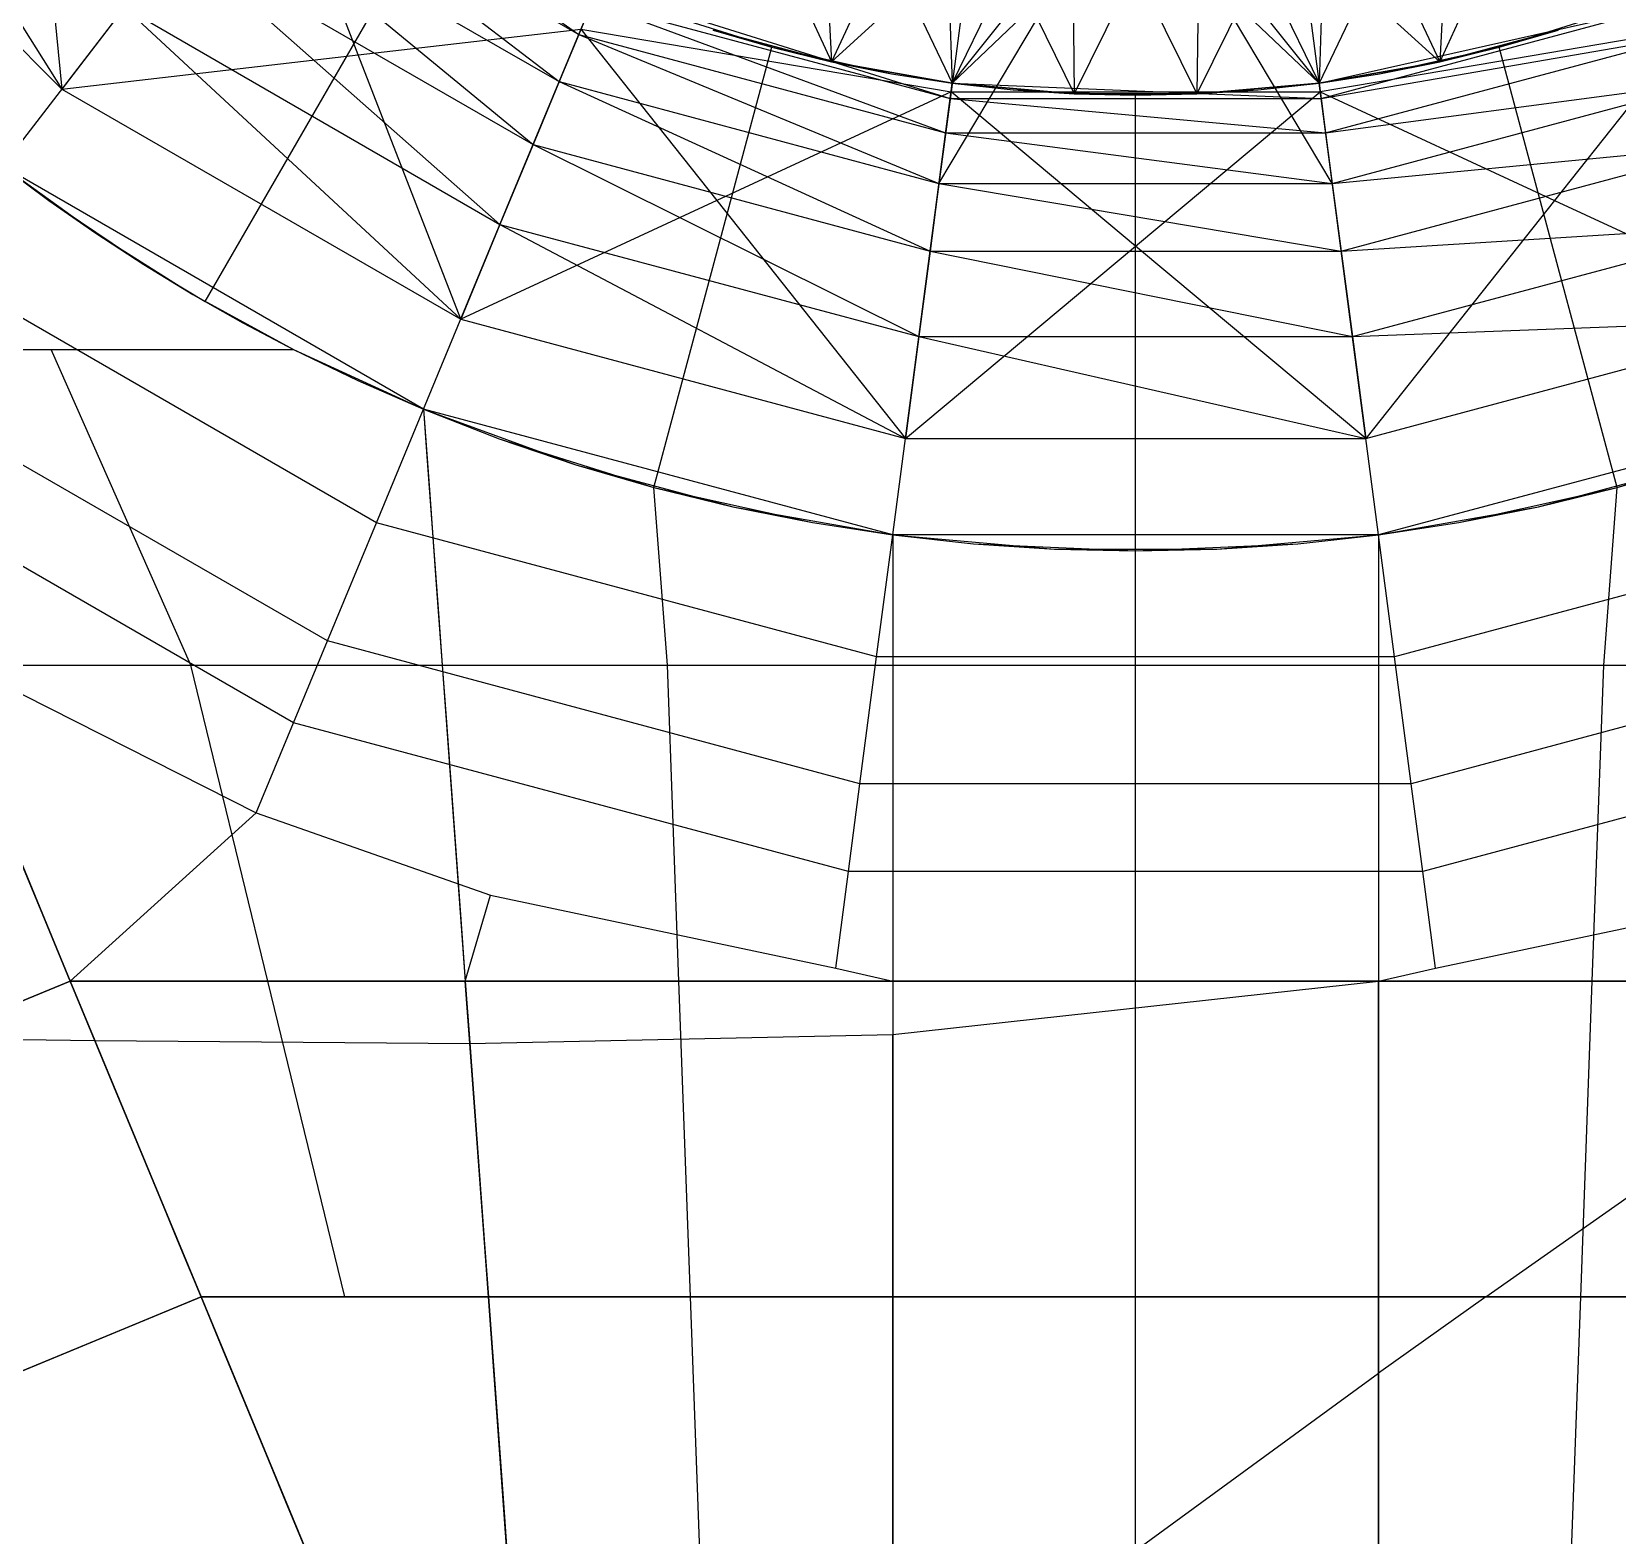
# Model space of a CAD drawing. Header units: millimetres. Extents: x -90 to 90, y -106 to 105.
# Drawn here: x -29.07 to 12.68, y -74.92 to -35.33 of the extents above; entities that cross this region are included whole.
import ezdxf

# ---------------------------------------------------------------- set-up
doc = ezdxf.new("R2010")
doc.units = ezdxf.units.MM
doc.header["$MEASUREMENT"] = 0
for name, color, linetype, true_color in [('1-CHJ_FG-O180x6', 116, 'Continuous', 0x008040), ('1-CHJ_XG1-O245x8', 241, 'Continuous', 0xff969c), ('1-CHJ_XG2-O299x8', 33, 'Continuous', 0xc78d8d), ('1-CL-O351x10', 171, 'Continuous', 0x8080ff), ('1-QD_FG2-O140x6', 140, 'Continuous', 0x00b5ff), ('1-QD_FG3-O168x6', 254, 'Continuous', 0xbfbfff), ('1-QD_XG2-O180x8', 86, 'Continuous', 0x146d00), ('1-QD_XG3-O203x8', 12, 'Continuous', 0xbf0000), ('1-TC_ZL-B500x300x12x16', 31, 'Continuous', 0xffc28c), ('1-TG_CL-O457x12', 5, 'Continuous', 0x0000ff), ('1-TG_FG-O219x10', 140, 'Continuous', 0x00bcff), ('1-TG_HL-O299x8', 9, 'Continuous', 0xc4c4c4), ('1-TG_XG-O299x8', 12, 'Continuous', 0xb80000), ('1-TG_ZC1-O299x8', 140, 'Continuous', 0x00b2ff), ('1-TG_ZC2-O457x10', 84, 'Continuous', 0x25a025), ('1-XWM_L1-O402x10', 145, 'Continuous', 0x3e88b5), ('1-XWM_L2-O457x12', 20, 'Continuous', 0xf75c00), ('1-XWM_LG-O402x12', 111, 'Continuous', 0x7fffbf), ('1-XWM_LG2-O457x12', 61, 'Continuous', 0xe2fb99), ('1-XWM_ZC1-O299x8', 212, 'Continuous', 0xb61acc), ('1-XWM_ZC2-O402x12', 201, 'Continuous', 0xd6a2ec), ('1-XXZ-B1500x1500x50x50', 30, 'Continuous', 0xf76d33), ('1-YGZ-O1100x50', 1, 'Continuous', 0xff0000), ('1-YGZ-O600x20', 6, 'Continuous', 0xff00ff), ('1-ZHJ_FG1-O219x8', 125, 'Continuous', 0x3fbf7f), ('1-ZHJ_FG2-O325x10', 71, 'Continuous', 0xcdfe7a), ('1-ZHJ_XG1-O351x10', 15, 'Continuous', 0xbf3f3f), ('1-ZHJ_XG2-O457x14', 20, 'Continuous', 0xff5f11)]:
    doc.layers.add(name, color=color, linetype=linetype, true_color=true_color)

msp = doc.modelspace()

# ---------------------------------------------------------------- linework, layer by layer
at = {"layer": '1-CHJ_FG-O180x6'}
for p, q in [((-11.126, -35.288, 20), (-9.576, -35.739, 23)), ((9.576, -35.739, 23), (11.126, -35.288, 20)), ((-9.576, -35.739, 23), (-8.008, -36.123, 20)), ((8.008, -36.123, 20), (9.576, -35.739, 23)), ((-8.008, -36.123, 20), (-6.425, -36.438, 23)), ((6.425, -36.438, 23), (8.008, -36.123, 20)), ((-6.425, -36.438, 23), (-4.829, -36.683, 20)), ((-4.829, -36.683, 20), (-3.225, -36.859, 23)), ((3.225, -36.859, 23), (4.829, -36.683, 20)), ((4.829, -36.683, 20), (6.425, -36.438, 23)), ((-3.225, -36.859, 23), (-1.614, -36.965, 20)), ((-1.614, -36.965, 20), (0, -37, 23)), ((0, -37, 23), (1.614, -36.965, 20)), ((1.614, -36.965, 20), (3.225, -36.859, 23)), ((-18.751, -45.27, 20), (-18.669, -46.394, 23)), ((-18.669, -46.394, 23), (-18.587, -47.517, 20)), ((-18.587, -47.517, 20), (-18.505, -48.641, 23)), ((-18.505, -48.641, 23), (-18.423, -49.764, 20)), ((-6.396, -48.581, 20), (-6.396, -50.296, 23)), ((6.396, -48.581, 20), (6.396, -50.296, 23)), ((-18.423, -49.764, 20), (-18.341, -50.888, 23)), ((-6.396, -50.296, 23), (-6.396, -52.011, 20)), ((6.396, -50.296, 23), (6.396, -52.011, 20)), ((-18.341, -50.888, 23), (-18.259, -52.011, 20)), ((-18.259, -52.011, 23), (-18.259, -52.011, 20)), ((-18.259, -52.011, 20), (-18.157, -53.397, 23)), ((-6.396, -52.011, 23), (-6.396, -52.011, 20)), ((-6.396, -52.011, 20), (-6.396, -53.397, 23)), ((6.396, -52.011, 23), (6.396, -52.011, 20)), ((6.396, -52.011, 20), (6.396, -53.397, 23)), ((-18.157, -53.397, 23), (-18.056, -54.783, 20)), ((-6.396, -53.397, 23), (-6.396, -54.783, 20)), ((6.396, -53.397, 23), (6.396, -54.783, 20)), ((-18.056, -54.783, 20), (-17.954, -56.169, 23)), ((-6.396, -54.783, 20), (-6.396, -56.169, 23)), ((6.396, -54.783, 20), (6.396, -56.169, 23)), ((-17.954, -56.169, 23), (-17.853, -57.554, 20)), ((-6.396, -56.169, 23), (-6.396, -57.554, 20)), ((6.396, -56.169, 23), (6.396, -57.554, 20)), ((-17.853, -57.554, 20), (-17.752, -58.94, 23)), ((-6.396, -57.554, 20), (-6.396, -58.94, 23)), ((6.396, -57.554, 20), (6.396, -58.94, 23)), ((-17.752, -58.94, 23), (-17.65, -60.326, 20)), ((-6.396, -58.94, 23), (-6.396, -60.326, 20)), ((6.396, -58.94, 23), (6.396, -60.326, 20)), ((-28.049, -60.326, 20), (-30.313, -61.264, 23)), ((-17.65, -60.326, 20), (-17.549, -61.712, 23)), ((-6.396, -60.326, 20), (-6.396, -61.712, 23)), ((6.396, -60.326, 20), (6.396, -61.712, 23)), ((-17.549, -61.712, 23), (-17.448, -63.098, 20)), ((-6.396, -61.712, 23), (-6.396, -63.098, 20)), ((6.396, -61.712, 23), (6.396, -63.098, 20)), ((-17.448, -63.098, 20), (-17.346, -64.484, 23)), ((-6.396, -63.098, 20), (-6.396, -64.484, 23)), ((6.396, -63.098, 20), (6.396, -64.484, 23)), ((-17.346, -64.484, 23), (-17.245, -65.869, 20)), ((-6.396, -64.484, 23), (-6.396, -65.869, 20)), ((6.396, -64.484, 23), (6.396, -65.869, 20)), ((-17.245, -65.869, 20), (-17.144, -67.255, 23)), ((-6.396, -65.869, 20), (-6.396, -67.255, 23)), ((6.396, -65.869, 20), (6.396, -67.255, 23)), ((-17.144, -67.255, 23), (-17.042, -68.641, 20)), ((-6.396, -67.255, 23), (-6.396, -68.641, 20)), ((6.396, -67.255, 23), (6.396, -68.641, 20)), ((-24.605, -68.641, 20), (-26.869, -69.579, 23)), ((-17.042, -68.641, 20), (-16.941, -70.027, 23)), ((-6.396, -68.641, 20), (-6.396, -70.027, 23)), ((6.396, -68.641, 20), (6.396, -70.027, 23)), ((-26.869, -69.579, 23), (-29.132, -70.516, 20)), ((-16.941, -70.027, 23), (-16.84, -71.413, 20)), ((-6.396, -70.027, 23), (-6.396, -71.413, 20)), ((6.396, -70.027, 23), (6.396, -71.413, 20)), ((-16.84, -71.413, 20), (-16.738, -72.798, 23)), ((-6.396, -71.413, 20), (-6.396, -72.798, 23)), ((6.396, -71.413, 20), (6.396, -72.798, 23)), ((-16.738, -72.798, 23), (-16.637, -74.184, 20)), ((-6.396, -72.798, 23), (-6.396, -74.184, 20)), ((6.396, -72.798, 23), (6.396, -74.184, 20)), ((-16.637, -74.184, 20), (-16.536, -75.57, 23)), ((-6.396, -74.184, 20), (-6.396, -75.57, 23)), ((6.396, -74.184, 20), (6.396, -75.57, 23))]:
    msp.add_line(p, q, dxfattribs=at)
at = {"layer": '1-CHJ_XG1-O245x8'}
for p, q in [((-12.655, -34.769, 23), (-9.576, -35.739, 23)), ((9.576, -35.739, 23), (12.655, -34.769, 23)), ((-11.126, -35.288, 20), (-8.008, -36.123, 20)), ((8.008, -36.123, 20), (11.126, -35.288, 20)), ((-9.576, -35.739, 23), (-6.425, -36.438, 23)), ((6.425, -36.438, 23), (9.576, -35.739, 23)), ((-8.008, -36.123, 20), (-4.829, -36.683, 20)), ((4.829, -36.683, 20), (8.008, -36.123, 20)), ((-6.425, -36.438, 23), (-4.829, -36.683, 23)), ((-4.829, -36.683, 20), (-1.614, -36.965, 20)), ((-4.829, -36.683, 23), (-3.225, -36.859, 23)), ((1.614, -36.965, 20), (4.829, -36.683, 20)), ((3.225, -36.859, 23), (4.829, -36.683, 23)), ((4.829, -36.683, 23), (6.425, -36.438, 23)), ((-3.225, -36.859, 23), (0, -37, 23)), ((-1.614, -36.965, 20), (1.614, -36.965, 20)), ((0, -37, 23), (3.225, -36.859, 23)), ((-18.751, -45.27, 20), (-18.587, -47.517, 20)), ((-18.587, -47.517, 20), (-18.423, -49.764, 20)), ((-18.505, -48.641, 23), (-18.341, -50.888, 23)), ((-6.396, -48.581, 20), (-6.396, -52.011, 20)), ((6.396, -48.581, 20), (6.396, -52.011, 20)), ((-18.423, -49.764, 20), (-18.259, -52.011, 20)), ((-18.341, -50.888, 23), (-18.259, -52.011, 23)), ((-18.259, -52.011, 20), (-18.056, -54.783, 20)), ((-18.259, -52.011, 23), (-18.157, -53.397, 23)), ((-6.396, -52.011, 20), (-6.396, -54.783, 20)), ((-6.396, -52.011, 23), (-6.396, -53.397, 23)), ((6.396, -52.011, 20), (6.396, -54.783, 20)), ((6.396, -52.011, 23), (6.396, -53.397, 23)), ((-18.157, -53.397, 23), (-17.954, -56.169, 23)), ((-6.396, -53.397, 23), (-6.396, -56.169, 23)), ((6.396, -53.397, 23), (6.396, -56.169, 23)), ((-18.056, -54.783, 20), (-17.853, -57.554, 20)), ((-6.396, -54.783, 20), (-6.396, -57.554, 20)), ((6.396, -54.783, 20), (6.396, -57.554, 20)), ((-17.954, -56.169, 23), (-17.752, -58.94, 23)), ((-6.396, -56.169, 23), (-6.396, -58.94, 23)), ((6.396, -56.169, 23), (6.396, -58.94, 23)), ((-17.853, -57.554, 20), (-17.65, -60.326, 20)), ((-17.752, -58.94, 23), (-17.65, -60.326, 23)), ((-28.049, -60.326, 20), (-32.576, -62.201, 20)), ((-28.049, -60.326, 23), (-30.313, -61.264, 23)), ((-17.65, -60.326, 20), (-17.448, -63.098, 20)), ((-17.65, -60.326, 23), (-17.549, -61.712, 23)), ((-17.549, -61.712, 23), (-17.346, -64.484, 23)), ((-6.396, -61.712, 23), (-6.396, -64.484, 23)), ((6.396, -61.712, 23), (6.396, -64.484, 23)), ((-17.448, -63.098, 20), (-17.245, -65.869, 20)), ((-6.396, -63.098, 20), (-6.396, -65.869, 20)), ((6.396, -63.098, 20), (6.396, -65.869, 20)), ((-17.346, -64.484, 23), (-17.144, -67.255, 23)), ((-6.396, -64.484, 23), (-6.396, -67.255, 23)), ((6.396, -64.484, 23), (6.396, -67.255, 23)), ((-17.245, -65.869, 20), (-17.042, -68.641, 20)), ((-6.396, -65.869, 20), (-6.396, -68.641, 20)), ((6.396, -65.869, 20), (6.396, -68.641, 20)), ((-17.144, -67.255, 23), (-17.042, -68.641, 23)), ((-6.396, -67.255, 23), (-6.396, -68.641, 23)), ((6.396, -67.255, 23), (6.396, -68.641, 23)), ((-24.605, -68.641, 20), (-29.132, -70.516, 20)), ((-24.605, -68.641, 23), (-26.869, -69.579, 23)), ((-17.042, -68.641, 20), (-16.84, -71.413, 20)), ((-17.042, -68.641, 23), (-16.941, -70.027, 23)), ((-6.396, -68.641, 20), (-6.396, -71.413, 20)), ((-6.396, -68.641, 23), (-6.396, -70.027, 23)), ((6.396, -68.641, 20), (6.396, -71.413, 20)), ((6.396, -68.641, 23), (6.396, -70.027, 23)), ((-26.869, -69.579, 23), (-31.396, -71.454, 23)), ((-16.941, -70.027, 23), (-16.738, -72.798, 23)), ((-6.396, -70.027, 23), (-6.396, -72.798, 23)), ((6.396, -70.027, 23), (6.396, -72.798, 23)), ((-16.84, -71.413, 20), (-16.637, -74.184, 20)), ((-6.396, -71.413, 20), (-6.396, -74.184, 20)), ((6.396, -71.413, 20), (6.396, -74.184, 20)), ((-16.738, -72.798, 23), (-16.536, -75.57, 23)), ((-6.396, -72.798, 23), (-6.396, -75.57, 23)), ((6.396, -72.798, 23), (6.396, -75.57, 23)), ((-16.637, -74.184, 20), (-16.434, -76.956, 20)), ((-6.396, -74.184, 20), (-6.396, -76.956, 20)), ((6.396, -74.184, 20), (6.396, -76.956, 20))]:
    msp.add_line(p, q, dxfattribs=at)
at = {"layer": '1-CHJ_XG2-O299x8'}
for p, q in [((-18.751, -45.27, 23), (-18.669, -46.394, 23)), ((-18.669, -46.394, 23), (-18.505, -48.641, 23)), ((-6.396, -48.581, 23), (-6.396, -50.296, 23)), ((6.396, -48.581, 23), (6.396, -50.296, 23)), ((-6.396, -50.296, 23), (-6.396, -52.011, 23)), ((6.396, -50.296, 23), (6.396, -52.011, 23)), ((-6.396, -57.554, 20), (-6.396, -60.326, 20)), ((6.396, -57.554, 20), (6.396, -60.326, 20)), ((-6.396, -58.94, 23), (-6.396, -60.326, 23)), ((6.396, -58.94, 23), (6.396, -60.326, 23)), ((-6.396, -60.326, 20), (-6.396, -63.098, 20)), ((-6.396, -60.326, 23), (-6.396, -61.712, 23)), ((6.396, -60.326, 20), (6.396, -63.098, 20)), ((6.396, -60.326, 23), (6.396, -61.712, 23))]:
    msp.add_line(p, q, dxfattribs=at)
at = {"layer": '1-CL-O351x10'}
for p, q in [((-24.876, -52.011, 23), (-28.555, -43.696, 23)), ((-12.327, -52.011, 23), (-12.682, -47.33, 23)), ((12.327, -52.011, 23), (12.682, -47.33, 23)), ((0, -52.011, 23), (0, -49, 23)), ((-22.85, -60.326, 23), (-24.876, -52.011, 23)), ((-12.023, -60.326, 23), (-12.327, -52.011, 23)), ((0, -60.326, 23), (0, -52.011, 23)), ((12.023, -60.326, 23), (12.327, -52.011, 23)), ((-20.824, -68.641, 23), (-22.85, -60.326, 23)), ((-11.719, -68.641, 23), (-12.023, -60.326, 23)), ((0, -68.641, 23), (0, -60.326, 23)), ((11.719, -68.641, 23), (12.023, -60.326, 23)), ((-11.415, -76.956, 23), (-11.719, -68.641, 23)), ((0, -76.956, 23), (0, -68.641, 23)), ((11.415, -76.956, 23), (11.719, -68.641, 23))]:
    msp.add_line(p, q, dxfattribs=at)
at = {"layer": '1-QD_FG2-O140x6'}
for p, q in [((-8.188, -32.688, 15), (-8.008, -36.123, 15)), ((8.188, -32.688, 15), (8.008, -36.123, 15)), ((-8.008, -36.123, 15), (-4.944, -33.333, 15)), ((-4.944, -33.333, 15), (-4.829, -36.683, 15)), ((4.944, -33.333, 15), (4.829, -36.683, 15)), ((8.008, -36.123, 15), (4.944, -33.333, 15)), ((-4.829, -36.683, 15), (-1.653, -33.657, 15)), ((-1.653, -33.657, 15), (-1.614, -36.965, 15)), ((1.653, -33.657, 15), (1.614, -36.965, 15)), ((4.829, -36.683, 15), (1.653, -33.657, 15))]:
    msp.add_line(p, q, dxfattribs=at)
at = {"layer": '1-QD_FG3-O168x6'}
for p, q in [((-11.126, -35.288, 15), (-8.008, -36.123, 12)), ((8.008, -36.123, 15), (11.126, -35.288, 12)), ((-8.008, -36.123, 12), (-8.008, -36.123, 15)), ((-8.008, -36.123, 15), (-4.829, -36.683, 12)), ((4.829, -36.683, 15), (8.008, -36.123, 12)), ((8.008, -36.123, 12), (8.008, -36.123, 15)), ((-4.829, -36.683, 15), (-1.614, -36.965, 12)), ((1.614, -36.965, 15), (4.829, -36.683, 12)), ((-1.614, -36.965, 12), (-1.614, -36.965, 15)), ((-1.614, -36.965, 15), (1.614, -36.965, 12)), ((1.614, -36.965, 12), (1.614, -36.965, 15))]:
    msp.add_line(p, q, dxfattribs=at)
at = {"layer": '1-QD_XG2-O180x8'}
for p, q in [((-8.188, -32.688, 15), (-8.008, -36.123, 12)), ((8.188, -32.688, 15), (8.008, -36.123, 12)), ((-8.008, -36.123, 12), (-4.944, -33.333, 15)), ((-4.944, -33.333, 15), (-4.829, -36.683, 12)), ((4.944, -33.333, 15), (4.829, -36.683, 12)), ((8.008, -36.123, 12), (4.944, -33.333, 15)), ((-4.829, -36.683, 12), (-1.653, -33.657, 15)), ((-1.653, -33.657, 15), (-1.614, -36.965, 12)), ((1.653, -33.657, 15), (1.614, -36.965, 12)), ((4.829, -36.683, 12), (1.653, -33.657, 15)), ((-8.008, -36.123, 15), (-11.126, -35.288, 15)), ((11.126, -35.288, 15), (8.008, -36.123, 15)), ((-4.829, -36.683, 15), (-8.008, -36.123, 15)), ((8.008, -36.123, 15), (4.829, -36.683, 15)), ((-1.614, -36.965, 15), (-4.829, -36.683, 15)), ((4.829, -36.683, 15), (1.614, -36.965, 15)), ((1.614, -36.965, 15), (-1.614, -36.965, 15))]:
    msp.add_line(p, q, dxfattribs=at)
at = {"layer": '1-QD_XG3-O203x8'}
for p, q in [((-9.782, -32.247, 18.208), (-8.008, -36.123, 15)), ((9.782, -32.247, 18.208), (8.008, -36.123, 15)), ((-6.574, -33.05, 18.208), (-8.008, -36.123, 15)), ((-6.574, -33.05, 18.208), (-4.829, -36.683, 15)), ((6.574, -33.05, 18.208), (4.829, -36.683, 15)), ((6.574, -33.05, 18.208), (8.008, -36.123, 15)), ((-3.303, -33.535, 18.208), (-4.829, -36.683, 15)), ((-3.303, -33.535, 18.208), (-1.614, -36.965, 15)), ((0, -33.698, 18.208), (-1.614, -36.965, 15)), ((0, -33.698, 18.208), (1.614, -36.965, 15)), ((3.303, -33.535, 18.208), (1.614, -36.965, 15)), ((3.303, -33.535, 18.208), (4.829, -36.683, 15)), ((-8.008, -36.123, 12), (-11.126, -35.288, 12)), ((11.126, -35.288, 12), (8.008, -36.123, 12)), ((-4.829, -36.683, 12), (-8.008, -36.123, 12)), ((8.008, -36.123, 12), (4.829, -36.683, 12)), ((-1.614, -36.965, 12), (-4.829, -36.683, 12)), ((4.829, -36.683, 12), (1.614, -36.965, 12)), ((1.614, -36.965, 12), (-1.614, -36.965, 12))]:
    msp.add_line(p, q, dxfattribs=at)
at = {"layer": '1-TC_ZL-B500x300x12x16'}
for p, q in [((-21.5, -37.239, 23), (-18.5, -32.043, 23)), ((-29.829, -38.874, 23), (-26.177, -34.114, 23)), ((-16.455, -39.726, 23), (-14.159, -34.184, 23)), ((-11.129, -41.534, 23), (-9.576, -35.739, 23)), ((11.129, -41.534, 23), (9.576, -35.739, 23)), ((-5.613, -42.632, 23), (-4.829, -36.683, 23)), ((5.613, -42.632, 23), (4.829, -36.683, 23)), ((0, -42.999, 23), (0, -37, 23)), ((-24.5, -42.435, 23), (-21.5, -37.239, 23)), ((-18.751, -45.27, 23), (-16.455, -39.726, 23)), ((-12.682, -47.33, 23), (-11.129, -41.534, 23)), ((12.682, -47.33, 23), (11.129, -41.534, 23)), ((-6.396, -48.581, 23), (-5.613, -42.632, 23)), ((0, -49, 23), (0, -42.999, 23)), ((6.396, -48.581, 23), (5.613, -42.632, 23))]:
    msp.add_line(p, q, dxfattribs=at)
at = {"layer": '1-TG_CL-O457x12'}
for p, q in [((-14.606, -35.261, 45.218), (-4.86, -36.915, 45.218)), ((14.606, -35.261, 45.218), (4.86, -36.915, 45.218)), ((-4.86, -36.915, 45.218), (4.86, -36.915, 45.218))]:
    msp.add_line(p, q, dxfattribs=at)
at = {"layer": '1-TG_FG-O219x10'}
for p, q in [((-4.436, -33.694, 42.118), (-4.86, -36.915, 45.218)), ((4.436, -33.694, 42.118), (4.86, -36.915, 45.218)), ((-14.606, -35.261, 42.118), (-15.671, -37.832, 45.218)), ((-4.86, -36.915, 42.118), (-5.284, -40.137, 45.218)), ((-4.86, -36.915, 45.218), (-4.86, -36.915, 42.118)), ((4.86, -36.915, 42.118), (5.284, -40.137, 45.218)), ((4.86, -36.915, 45.218), (4.86, -36.915, 42.118)), ((-15.671, -37.832, 42.118), (-16.736, -40.403, 45.218)), ((-15.671, -37.832, 45.218), (-15.671, -37.832, 42.118)), ((-16.736, -40.403, 42.118), (-16.736, -40.403, 45.218)), ((-5.284, -40.137, 42.118), (-5.708, -43.358, 45.218)), ((-5.284, -40.137, 45.218), (-5.284, -40.137, 42.118)), ((5.284, -40.137, 42.118), (5.708, -43.358, 45.218)), ((5.284, -40.137, 45.218), (5.284, -40.137, 42.118)), ((-5.708, -43.358, 42.118), (-5.708, -43.358, 45.218)), ((5.708, -43.358, 42.118), (5.708, -43.358, 45.218))]:
    msp.add_line(p, q, dxfattribs=at)
at = {"layer": '1-TG_HL-O299x8'}
for p, q in [((-23.327, -30.401, 31.103), (-14.664, -35.402, 31.103)), ((-24.145, -31.466, 34.991), (-15.178, -36.643, 34.991)), ((-25.239, -32.892, 38.69), (-15.866, -38.304, 38.69)), ((-14.315, -34.559, 27.092), (-4.883, -37.087, 27.092)), ((4.883, -37.087, 27.092), (14.315, -34.559, 27.092)), ((-26.623, -34.695, 42.118), (-16.736, -40.403, 42.118)), ((-14.664, -35.402, 31.103), (-5.002, -37.992, 31.103)), ((5.002, -37.992, 31.103), (14.664, -35.402, 31.103)), ((-15.178, -36.643, 34.991), (-5.177, -39.323, 34.991)), ((5.177, -39.323, 34.991), (15.178, -36.643, 34.991)), ((-4.883, -37.087, 27.092), (4.883, -37.087, 27.092)), ((-15.866, -38.304, 38.69), (-5.412, -41.105, 38.69)), ((-5.002, -37.992, 31.103), (5.002, -37.992, 31.103)), ((5.412, -41.105, 38.69), (15.866, -38.304, 38.69)), ((-5.177, -39.323, 34.991), (5.177, -39.323, 34.991)), ((-16.736, -40.403, 42.118), (-5.708, -43.358, 42.118)), ((5.708, -43.358, 42.118), (16.736, -40.403, 42.118)), ((-5.412, -41.105, 38.69), (5.412, -41.105, 38.69)), ((-5.708, -43.358, 42.118), (5.708, -43.358, 42.118))]:
    msp.add_line(p, q, dxfattribs=at)
at = {"layer": '1-TG_XG-O299x8'}
for p, q in [((-4.436, -33.694, 42.118), (-4.86, -36.915, 42.118)), ((-4.436, -33.694, 45.218), (-4.86, -36.915, 45.218)), ((4.436, -33.694, 42.118), (4.86, -36.915, 42.118)), ((4.436, -33.694, 45.218), (4.86, -36.915, 45.218)), ((-26.623, -34.695, 45.218), (-28.268, -36.839, 45.218)), ((-14.606, -35.261, 42.118), (-15.671, -37.832, 42.118)), ((-14.606, -35.261, 45.218), (-15.671, -37.832, 45.218)), ((-4.86, -36.915, 42.118), (-5.284, -40.137, 42.118)), ((-4.86, -36.915, 45.218), (-5.284, -40.137, 45.218)), ((4.86, -36.915, 42.118), (5.284, -40.137, 42.118)), ((4.86, -36.915, 45.218), (5.284, -40.137, 45.218)), ((-15.671, -37.832, 42.118), (-16.736, -40.403, 42.118)), ((-15.671, -37.832, 45.218), (-16.736, -40.403, 45.218)), ((-16.736, -40.403, 45.218), (-17.77, -42.9, 45.218)), ((-5.284, -40.137, 42.118), (-5.708, -43.358, 42.118)), ((-5.284, -40.137, 45.218), (-5.708, -43.358, 45.218)), ((5.284, -40.137, 42.118), (5.708, -43.358, 42.118)), ((5.284, -40.137, 45.218), (5.708, -43.358, 45.218)), ((-5.708, -43.358, 45.218), (-6.061, -46.037, 45.218)), ((5.708, -43.358, 45.218), (6.061, -46.037, 45.218))]:
    msp.add_line(p, q, dxfattribs=at)
at = {"layer": '1-TG_ZC1-O299x8'}
for p, q in [((-34.695, -26.623, 42.118), (-28.268, -36.839, 45.218)), ((-22.772, -29.677, 27.092), (-14.664, -35.402, 31.103)), ((-23.327, -30.401, 31.103), (-15.178, -36.643, 34.991)), ((-12.475, -30.118, 34.991), (-15.178, -36.643, 34.991)), ((-5.177, -39.323, 34.991), (0, -30.64, 34.991)), ((-4.829, -36.683, 23), (0, -30.64, 23)), ((5.177, -39.323, 34.991), (0, -30.64, 34.991)), ((4.829, -36.683, 23), (0, -30.64, 23)), ((-24.145, -31.466, 34.991), (-15.866, -38.304, 38.69)), ((-25.239, -32.892, 38.69), (-16.736, -40.403, 42.118)), ((-14.159, -34.184, 23), (-4.883, -37.087, 27.092)), ((-14.315, -34.559, 27.092), (-5.002, -37.992, 31.103)), ((4.829, -36.683, 23), (14.315, -34.559, 27.092)), ((-26.623, -34.695, 42.118), (-17.77, -42.9, 45.218)), ((-14.664, -35.402, 31.103), (-5.177, -39.323, 34.991)), ((4.883, -37.087, 27.092), (14.664, -35.402, 31.103)), ((-15.178, -36.643, 34.991), (-5.412, -41.105, 38.69)), ((-4.829, -36.683, 23), (4.883, -37.087, 27.092)), ((5.002, -37.992, 31.103), (15.178, -36.643, 34.991)), ((-4.883, -37.087, 27.092), (5.002, -37.992, 31.103)), ((-15.866, -38.304, 38.69), (-5.708, -43.358, 42.118)), ((-5.002, -37.992, 31.103), (5.177, -39.323, 34.991)), ((5.177, -39.323, 34.991), (15.866, -38.304, 38.69)), ((-5.177, -39.323, 34.991), (5.412, -41.105, 38.69)), ((-16.736, -40.403, 42.118), (-6.061, -46.037, 45.218)), ((5.412, -41.105, 38.69), (16.736, -40.403, 42.118)), ((-5.412, -41.105, 38.69), (5.708, -43.358, 42.118)), ((5.708, -43.358, 42.118), (17.77, -42.9, 45.218)), ((-5.708, -43.358, 42.118), (6.061, -46.037, 45.218))]:
    msp.add_line(p, q, dxfattribs=at)
at = {"layer": '1-TG_ZC2-O457x10'}
for p, q in [((-36.839, -28.268, 45.218), (-28.268, -36.839, 45.218)), ((-29.031, -29.112, 45.218), (-28.268, -36.839, 45.218)), ((-20.466, -35.938, 45.218), (-22.851, -29.78, 45.218)), ((-20.466, -35.938, 45.218), (-14.606, -35.261, 45.218)), ((-14.606, -35.261, 45.218), (-11.027, -39.774, 45.218)), ((14.606, -35.261, 45.218), (11.027, -39.774, 45.218)), ((-28.268, -36.839, 45.218), (-20.466, -35.938, 45.218)), ((-17.77, -42.9, 45.218), (-20.466, -35.938, 45.218)), ((-28.268, -36.839, 45.218), (-17.77, -42.9, 45.218)), ((-4.86, -36.915, 45.218), (-11.027, -39.774, 45.218)), ((0, -40.975, 45.218), (-4.86, -36.915, 45.218)), ((0, -40.975, 45.218), (4.86, -36.915, 45.218)), ((4.86, -36.915, 45.218), (11.027, -39.774, 45.218)), ((-11.027, -39.774, 45.218), (-17.77, -42.9, 45.218)), ((-11.027, -39.774, 45.218), (-6.061, -46.037, 45.218)), ((11.027, -39.774, 45.218), (6.061, -46.037, 45.218)), ((11.027, -39.774, 45.218), (17.77, -42.9, 45.218)), ((-6.061, -46.037, 45.218), (0, -40.975, 45.218)), ((6.061, -46.037, 45.218), (0, -40.975, 45.218)), ((-17.77, -42.9, 45.218), (-6.061, -46.037, 45.218)), ((6.061, -46.037, 45.218), (17.77, -42.9, 45.218)), ((-6.061, -46.037, 45.218), (6.061, -46.037, 45.218))]:
    msp.add_line(p, q, dxfattribs=at)
at = {"layer": '1-XWM_L1-O402x10'}
for p, q in [((-18.751, -45.27, 24.123), (-29.829, -38.874, 24.123)), ((-19.99, -48.261, 28.153), (-31.8, -41.442, 28.153)), ((-21.279, -51.372, 32.06), (-33.85, -44.114, 32.06)), ((-6.396, -48.581, 24.123), (-18.751, -45.27, 24.123)), ((18.751, -45.27, 24.123), (6.396, -48.581, 24.123)), ((-22.172, -53.529, 33.113), (-35.271, -45.966, 33.113)), ((-6.818, -51.79, 28.153), (-19.99, -48.261, 28.153)), ((19.99, -48.261, 28.153), (6.818, -51.79, 28.153)), ((6.396, -48.581, 24.123), (-6.396, -48.581, 24.123)), ((-7.258, -55.129, 32.06), (-21.279, -51.372, 32.06)), ((21.279, -51.372, 32.06), (7.258, -55.129, 32.06)), ((6.818, -51.79, 28.153), (-6.818, -51.79, 28.153)), ((-7.563, -57.443, 33.113), (-22.172, -53.529, 33.113)), ((22.172, -53.529, 33.113), (7.563, -57.443, 33.113)), ((7.258, -55.129, 32.06), (-7.258, -55.129, 32.06)), ((-29.921, -55.807, 32.247), (-28.049, -60.326, 31.891)), ((-28.049, -60.326, 31.891), (-23.152, -55.895, 33)), ((7.563, -57.443, 33.113), (-7.563, -57.443, 33.113)), ((-31.69, -61.834, 31.534), (-28.049, -60.326, 31.891)), ((-28.049, -60.326, 31.891), (-27.4, -61.893, 31.824)), ((-17.65, -60.326, 32.572), (-28.049, -60.326, 31.891)), ((-7.028, -60.326, 33), (-17.65, -60.326, 32.572)), ((-17.531, -61.966, 32.363), (-17.65, -60.326, 32.572)), ((-7.028, -60.326, 33), (-6.396, -60.326, 33.018)), ((-6.396, -61.735, 32.758), (6.396, -60.326, 33.021)), ((6.396, -68.641, 31.002), (6.396, -60.326, 33.021)), ((6.396, -60.326, 33.021), (7.129, -60.326, 33)), ((8.037, -60.326, 32.977), (7.129, -60.326, 33)), ((17.65, -60.326, 32.449), (8.037, -60.326, 32.977)), ((-17.531, -61.966, 32.363), (-6.396, -61.735, 32.758)), ((-6.396, -68.641, 30.918), (-6.396, -61.735, 32.758)), ((-31.69, -61.834, 31.534), (-27.4, -61.893, 31.824)), ((-27.4, -61.893, 31.824), (-17.531, -61.966, 32.363)), ((-27.4, -61.893, 31.824), (-24.605, -68.641, 30.118)), ((-17.042, -68.641, 30.544), (-17.531, -61.966, 32.363)), ((9.217, -68.641, 30.985), (17.467, -62.839, 31.939)), ((-38.186, -74.266, 27.592), (-24.605, -68.641, 30.118)), ((-24.605, -68.641, 30.118), (-21.161, -76.956, 28.203)), ((-17.042, -68.641, 30.544), (-24.605, -68.641, 30.118)), ((-6.396, -68.641, 30.918), (-17.042, -68.641, 30.544)), ((-16.434, -76.956, 28.487), (-17.042, -68.641, 30.544)), ((6.396, -68.641, 31.002), (-6.396, -68.641, 30.918)), ((-6.396, -76.956, 28.958), (-6.396, -68.641, 30.918)), ((9.217, -68.641, 30.985), (6.396, -70.653, 30.581)), ((9.217, -68.641, 30.985), (6.396, -68.641, 31.002)), ((6.396, -70.653, 30.581), (6.396, -68.641, 31.002)), ((17.042, -68.641, 30.65), (9.217, -68.641, 30.985)), ((-2.25, -76.956, 29.106), (6.396, -70.653, 30.581)), ((6.396, -76.956, 28.869), (6.396, -70.653, 30.581))]:
    msp.add_line(p, q, dxfattribs=at)
at = {"layer": '1-XWM_L2-O457x12'}
for p, q in [((-19.99, -48.261, 28.153), (-18.751, -45.27, 24.123)), ((-21.279, -51.372, 32.06), (-19.99, -48.261, 28.153)), ((-6.818, -51.79, 28.153), (-6.396, -48.581, 24.123)), ((6.818, -51.79, 28.153), (6.396, -48.581, 24.123)), ((-31.337, -51.752, 33), (-23.152, -55.895, 33)), ((-22.172, -53.529, 33.113), (-21.279, -51.372, 32.06)), ((-7.258, -55.129, 32.06), (-6.818, -51.79, 28.153)), ((7.258, -55.129, 32.06), (6.818, -51.79, 28.153)), ((-23.152, -55.895, 33), (-22.172, -53.529, 33.113)), ((-7.563, -57.443, 33.113), (-7.258, -55.129, 32.06)), ((7.563, -57.443, 33.113), (7.258, -55.129, 32.06)), ((-23.152, -55.895, 33), (-16.989, -58.066, 33)), ((-7.897, -59.982, 33), (-7.563, -57.443, 33.113)), ((7.897, -59.982, 33), (7.563, -57.443, 33.113)), ((-17.65, -60.326, 32.572), (-16.989, -58.066, 33)), ((-16.989, -58.066, 33), (-7.897, -59.982, 33)), ((7.897, -59.982, 33), (16.989, -58.066, 33)), ((-7.897, -59.982, 33), (-6.396, -60.326, 33.018)), ((6.396, -60.326, 33.021), (7.897, -59.982, 33)), ((-6.396, -60.326, 33.018), (-6.396, -61.735, 32.758)), ((-6.396, -60.326, 33.018), (6.396, -60.326, 33.021))]:
    msp.add_line(p, q, dxfattribs=at)
at = {"layer": '1-XWM_LG-O402x12'}
for p, q in [((-18.751, -45.27, 23), (-18.751, -45.27, 20)), ((-18.751, -45.27, 23), (-18.751, -45.27, 24.123)), ((-6.396, -48.581, 23), (-6.396, -48.581, 20)), ((-6.396, -48.581, 23), (-6.396, -48.581, 24.123)), ((6.396, -48.581, 23), (6.396, -48.581, 20)), ((6.396, -48.581, 23), (6.396, -48.581, 24.123))]:
    msp.add_line(p, q, dxfattribs=at)
at = {"layer": '1-XWM_LG2-O457x12'}
for p, q in [((-28.049, -60.326, 31.891), (-28.049, -60.326, 23)), ((-17.65, -60.326, 23), (-17.65, -60.326, 20)), ((-17.65, -60.326, 32.572), (-17.65, -60.326, 23)), ((-6.396, -60.326, 23), (-6.396, -60.326, 20)), ((-6.396, -60.326, 33.018), (-6.396, -60.326, 23)), ((6.396, -60.326, 23), (6.396, -60.326, 20)), ((6.396, -60.326, 33.021), (6.396, -60.326, 23)), ((-24.605, -68.641, 30.118), (-24.605, -68.641, 23)), ((-17.042, -68.641, 23), (-17.042, -68.641, 20)), ((-17.042, -68.641, 30.544), (-17.042, -68.641, 23)), ((-6.396, -68.641, 23), (-6.396, -68.641, 20)), ((-6.396, -68.641, 30.918), (-6.396, -68.641, 23)), ((6.396, -68.641, 23), (6.396, -68.641, 20)), ((6.396, -68.641, 31.002), (6.396, -68.641, 23))]:
    msp.add_line(p, q, dxfattribs=at)
at = {"layer": '1-XWM_ZC1-O299x8'}
for p, q in [((-28.049, -60.326, 31.891), (-31.493, -52.011, 23)), ((-28.049, -60.326, 23), (-24.605, -68.641, 30.118)), ((-24.605, -68.641, 23), (-28.049, -60.326, 31.891)), ((-21.161, -76.956, 23), (-24.605, -68.641, 30.118)), ((-24.605, -68.641, 23), (-21.161, -76.956, 28.203))]:
    msp.add_line(p, q, dxfattribs=at)
at = {"layer": '1-XWM_ZC2-O402x12'}
for p, q in [((-28.049, -60.326, 31.891), (-17.65, -60.326, 23)), ((-17.65, -60.326, 23), (-6.396, -60.326, 33.018)), ((-6.396, -60.326, 23), (-17.65, -60.326, 32.572)), ((-6.396, -60.326, 33.018), (6.396, -60.326, 23)), ((6.396, -60.326, 33.021), (-6.396, -60.326, 23)), ((6.396, -60.326, 23), (17.65, -60.326, 32.449)), ((17.65, -60.326, 23), (6.396, -60.326, 33.021))]:
    msp.add_line(p, q, dxfattribs=at)
at = {"layer": '1-XXZ-B1500x1500x50x50'}
for p, q in [((-28.049, -60.326, 23), (-28.049, -60.326, 20)), ((-28.049, -60.326, 11.4), (-28.049, -60.326, 20)), ((-24.605, -68.641, 23), (-24.605, -68.641, 20)), ((-24.605, -68.641, 11.4), (-24.605, -68.641, 20))]:
    msp.add_line(p, q, dxfattribs=at)
at = {"layer": '1-YGZ-O1100x50'}
for p, q in [((-4.829, -36.683, 20), (-4.829, -36.683, 23)), ((-4.829, -36.683, 11.4), (-4.829, -36.683, 20)), ((4.829, -36.683, 20), (4.829, -36.683, 23)), ((4.829, -36.683, 11.4), (4.829, -36.683, 20))]:
    msp.add_line(p, q, dxfattribs=at)
at = {"layer": '1-YGZ-O600x20'}
for p, q in [((-14.315, -34.559, 27.092), (-14.664, -35.402, 31.103)), ((-26.623, -34.695, 42.118), (-28.268, -36.839, 45.218)), ((-14.664, -35.402, 31.103), (-15.178, -36.643, 34.991)), ((-15.178, -36.643, 34.991), (-15.866, -38.304, 38.69)), ((-4.829, -36.683, 23), (-4.883, -37.087, 27.092)), ((4.829, -36.683, 23), (4.883, -37.087, 27.092)), ((-4.883, -37.087, 27.092), (-5.002, -37.992, 31.103)), ((4.883, -37.087, 27.092), (5.002, -37.992, 31.103)), ((-15.866, -38.304, 38.69), (-16.736, -40.403, 42.118)), ((-5.002, -37.992, 31.103), (-5.177, -39.323, 34.991)), ((5.002, -37.992, 31.103), (5.177, -39.323, 34.991)), ((-5.177, -39.323, 34.991), (-5.412, -41.105, 38.69)), ((5.177, -39.323, 34.991), (5.412, -41.105, 38.69)), ((-16.736, -40.403, 42.118), (-17.77, -42.9, 45.218)), ((-5.412, -41.105, 38.69), (-5.708, -43.358, 42.118)), ((5.412, -41.105, 38.69), (5.708, -43.358, 42.118)), ((-5.708, -43.358, 42.118), (-6.061, -46.037, 45.218)), ((5.708, -43.358, 42.118), (6.061, -46.037, 45.218))]:
    msp.add_line(p, q, dxfattribs=at)
at = {"layer": '1-ZHJ_FG1-O219x8'}
for p, q in [((-29.829, -38.874, 20), (-28.617, -39.775, 23)), ((-28.617, -39.775, 23), (-27.378, -40.638, 20)), ((-27.378, -40.638, 20), (-26.113, -41.462, 23)), ((-26.113, -41.462, 23), (-24.823, -42.247, 20)), ((-24.823, -42.247, 20), (-23.509, -42.992, 23)), ((-23.509, -42.992, 23), (-22.173, -43.696, 20)), ((-22.173, -43.696, 23), (-22.173, -43.696, 20)), ((-22.173, -43.696, 20), (-20.477, -44.516, 23)), ((-20.477, -44.516, 23), (-18.751, -45.27, 20)), ((-18.751, -45.27, 20), (-16.759, -46.045, 23)), ((-16.759, -46.045, 23), (-14.735, -46.732, 20)), ((-14.735, -46.732, 20), (-12.682, -47.33, 23)), ((12.682, -47.33, 23), (14.735, -46.732, 20)), ((-12.682, -47.33, 23), (-10.606, -47.839, 20)), ((10.606, -47.839, 20), (12.682, -47.33, 23)), ((-10.606, -47.839, 20), (-8.509, -48.256, 23)), ((8.509, -48.256, 23), (10.606, -47.839, 20)), ((-8.509, -48.256, 23), (-6.396, -48.581, 20)), ((6.396, -48.581, 20), (8.509, -48.256, 23)), ((-6.396, -48.581, 20), (-4.271, -48.814, 23)), ((-4.271, -48.814, 23), (-2.137, -48.953, 20)), ((2.137, -48.953, 20), (4.271, -48.814, 23)), ((4.271, -48.814, 23), (6.396, -48.581, 20)), ((-2.137, -48.953, 20), (0, -49, 23)), ((0, -49, 23), (2.137, -48.953, 20)), ((-28.623, -58.94, 23), (-29.197, -57.554, 20)), ((-28.049, -60.326, 20), (-28.623, -58.94, 23)), ((-28.049, -60.326, 20), (-26.316, -60.326, 23)), ((-27.475, -61.712, 23), (-28.049, -60.326, 20)), ((-26.316, -60.326, 23), (-24.583, -60.326, 20)), ((-24.583, -60.326, 20), (-22.85, -60.326, 23)), ((-22.85, -60.326, 23), (-21.117, -60.326, 20)), ((-21.117, -60.326, 20), (-19.384, -60.326, 23)), ((-19.384, -60.326, 23), (-17.65, -60.326, 20)), ((-17.65, -60.326, 20), (-15.775, -60.326, 23)), ((-15.775, -60.326, 23), (-13.899, -60.326, 20)), ((-13.899, -60.326, 20), (-12.023, -60.326, 23)), ((-12.023, -60.326, 23), (-10.147, -60.326, 20)), ((-10.147, -60.326, 20), (-8.272, -60.326, 23)), ((-8.272, -60.326, 23), (-6.396, -60.326, 20)), ((-6.396, -60.326, 20), (-4.264, -60.326, 23)), ((-4.264, -60.326, 23), (-2.132, -60.326, 20)), ((-2.132, -60.326, 20), (0, -60.326, 23)), ((0, -60.326, 23), (2.132, -60.326, 20)), ((2.132, -60.326, 20), (4.264, -60.326, 23)), ((4.264, -60.326, 23), (6.396, -60.326, 20)), ((6.396, -60.326, 20), (8.272, -60.326, 23)), ((8.272, -60.326, 23), (10.147, -60.326, 20)), ((10.147, -60.326, 20), (12.023, -60.326, 23)), ((12.023, -60.326, 23), (13.899, -60.326, 20)), ((-26.901, -63.098, 20), (-27.475, -61.712, 23)), ((-26.327, -64.484, 23), (-26.901, -63.098, 20)), ((-25.753, -65.869, 20), (-26.327, -64.484, 23)), ((-25.179, -67.255, 23), (-25.753, -65.869, 20)), ((-24.605, -68.641, 20), (-25.179, -67.255, 23)), ((-24.605, -68.641, 20), (-23.345, -68.641, 23)), ((-24.031, -70.027, 23), (-24.605, -68.641, 20)), ((-23.345, -68.641, 23), (-22.084, -68.641, 20)), ((-22.084, -68.641, 20), (-20.824, -68.641, 23)), ((-20.824, -68.641, 23), (-19.563, -68.641, 20)), ((-19.563, -68.641, 20), (-18.303, -68.641, 23)), ((-18.303, -68.641, 23), (-17.042, -68.641, 20)), ((-17.042, -68.641, 20), (-15.268, -68.641, 23)), ((-15.268, -68.641, 23), (-13.493, -68.641, 20)), ((-13.493, -68.641, 20), (-11.719, -68.641, 23)), ((-11.719, -68.641, 23), (-9.945, -68.641, 20)), ((-9.945, -68.641, 20), (-8.17, -68.641, 23)), ((-8.17, -68.641, 23), (-6.396, -68.641, 20)), ((-6.396, -68.641, 20), (-4.264, -68.641, 23)), ((-4.264, -68.641, 23), (-2.132, -68.641, 20)), ((-2.132, -68.641, 20), (0, -68.641, 23)), ((0, -68.641, 23), (2.132, -68.641, 20)), ((2.132, -68.641, 20), (4.264, -68.641, 23)), ((4.264, -68.641, 23), (6.396, -68.641, 20)), ((6.396, -68.641, 20), (8.17, -68.641, 23)), ((8.17, -68.641, 23), (9.945, -68.641, 20)), ((9.945, -68.641, 20), (11.719, -68.641, 23)), ((11.719, -68.641, 23), (13.493, -68.641, 20)), ((-23.457, -71.413, 20), (-24.031, -70.027, 23)), ((-22.883, -72.798, 23), (-23.457, -71.413, 20)), ((-22.309, -74.184, 20), (-22.883, -72.798, 23)), ((-21.735, -75.57, 23), (-22.309, -74.184, 20))]:
    msp.add_line(p, q, dxfattribs=at)
at = {"layer": '1-ZHJ_FG2-O325x10'}
for p, q in [((-30.683, -43.696, 20), (-28.555, -43.696, 23)), ((-28.555, -43.696, 23), (-26.428, -43.696, 20)), ((-26.428, -43.696, 20), (-24.3, -43.696, 23)), ((-24.3, -43.696, 23), (-22.173, -43.696, 20)), ((-29.288, -52.011, 23), (-27.082, -52.011, 20)), ((-27.082, -52.011, 20), (-24.876, -52.011, 23)), ((-24.876, -52.011, 23), (-22.67, -52.011, 20)), ((-22.67, -52.011, 20), (-20.464, -52.011, 23)), ((-20.464, -52.011, 23), (-18.259, -52.011, 20)), ((-18.259, -52.011, 20), (-16.281, -52.011, 23)), ((-16.281, -52.011, 23), (-14.304, -52.011, 20)), ((-14.304, -52.011, 20), (-12.327, -52.011, 23)), ((-12.327, -52.011, 23), (-10.35, -52.011, 20)), ((-10.35, -52.011, 20), (-8.373, -52.011, 23)), ((-8.373, -52.011, 23), (-6.396, -52.011, 20)), ((-6.396, -52.011, 20), (-4.264, -52.011, 23)), ((-4.264, -52.011, 23), (-2.132, -52.011, 20)), ((-2.132, -52.011, 20), (0, -52.011, 23)), ((0, -52.011, 23), (2.132, -52.011, 20)), ((2.132, -52.011, 20), (4.264, -52.011, 23)), ((4.264, -52.011, 23), (6.396, -52.011, 20)), ((6.396, -52.011, 20), (8.373, -52.011, 23)), ((8.373, -52.011, 23), (10.35, -52.011, 20)), ((10.35, -52.011, 20), (12.327, -52.011, 23)), ((12.327, -52.011, 23), (14.304, -52.011, 20))]:
    msp.add_line(p, q, dxfattribs=at)
at = {"layer": '1-ZHJ_XG1-O351x10'}
for p, q in [((-29.829, -38.874, 20), (-27.378, -40.638, 20)), ((-29.829, -38.874, 23), (-28.617, -39.775, 23)), ((-28.617, -39.775, 23), (-26.113, -41.462, 23)), ((-27.378, -40.638, 20), (-24.823, -42.247, 20)), ((-26.113, -41.462, 23), (-24.5, -42.435, 23)), ((-24.823, -42.247, 20), (-22.173, -43.696, 20)), ((-24.5, -42.435, 23), (-23.509, -42.992, 23)), ((-23.509, -42.992, 23), (-22.173, -43.696, 23)), ((-22.173, -43.696, 20), (-18.751, -45.27, 20)), ((-22.173, -43.696, 23), (-20.477, -44.516, 23)), ((-20.477, -44.516, 23), (-18.751, -45.27, 23)), ((-18.751, -45.27, 20), (-14.735, -46.732, 20)), ((-18.751, -45.27, 23), (-16.759, -46.045, 23)), ((-16.759, -46.045, 23), (-12.682, -47.33, 23)), ((12.682, -47.33, 23), (16.759, -46.045, 23)), ((-14.735, -46.732, 20), (-10.606, -47.839, 20)), ((10.606, -47.839, 20), (14.735, -46.732, 20)), ((-12.682, -47.33, 23), (-8.509, -48.256, 23)), ((8.509, -48.256, 23), (12.682, -47.33, 23)), ((-10.606, -47.839, 20), (-6.396, -48.581, 20)), ((6.396, -48.581, 20), (10.606, -47.839, 20)), ((-8.509, -48.256, 23), (-6.396, -48.581, 23)), ((6.396, -48.581, 23), (8.509, -48.256, 23)), ((-6.396, -48.581, 20), (-2.137, -48.953, 20)), ((-6.396, -48.581, 23), (-4.271, -48.814, 23)), ((-4.271, -48.814, 23), (0, -49, 23)), ((0, -49, 23), (4.271, -48.814, 23)), ((2.137, -48.953, 20), (6.396, -48.581, 20)), ((4.271, -48.814, 23), (6.396, -48.581, 23)), ((-2.137, -48.953, 20), (2.137, -48.953, 20)), ((-28.623, -58.94, 23), (-29.771, -56.169, 23)), ((-28.049, -60.326, 20), (-29.197, -57.554, 20)), ((-28.049, -60.326, 23), (-28.623, -58.94, 23)), ((-26.901, -63.098, 20), (-28.049, -60.326, 20)), ((-27.475, -61.712, 23), (-28.049, -60.326, 23)), ((-28.049, -60.326, 23), (-26.316, -60.326, 23)), ((-26.316, -60.326, 23), (-22.85, -60.326, 23)), ((-22.85, -60.326, 23), (-19.384, -60.326, 23)), ((-21.117, -60.326, 20), (-17.65, -60.326, 20)), ((-19.384, -60.326, 23), (-17.65, -60.326, 23)), ((-17.65, -60.326, 20), (-13.899, -60.326, 20)), ((-17.65, -60.326, 23), (-15.775, -60.326, 23)), ((-15.775, -60.326, 23), (-12.023, -60.326, 23)), ((-13.899, -60.326, 20), (-10.147, -60.326, 20)), ((-12.023, -60.326, 23), (-8.272, -60.326, 23)), ((-10.147, -60.326, 20), (-6.396, -60.326, 20)), ((-8.272, -60.326, 23), (-6.396, -60.326, 23)), ((-6.396, -60.326, 20), (-2.132, -60.326, 20)), ((-6.396, -60.326, 23), (-4.264, -60.326, 23)), ((-4.264, -60.326, 23), (0, -60.326, 23)), ((-2.132, -60.326, 20), (2.132, -60.326, 20)), ((0, -60.326, 23), (4.264, -60.326, 23)), ((2.132, -60.326, 20), (6.396, -60.326, 20)), ((4.264, -60.326, 23), (6.396, -60.326, 23)), ((6.396, -60.326, 20), (10.147, -60.326, 20)), ((6.396, -60.326, 23), (8.272, -60.326, 23)), ((8.272, -60.326, 23), (12.023, -60.326, 23)), ((10.147, -60.326, 20), (13.899, -60.326, 20)), ((12.023, -60.326, 23), (15.775, -60.326, 23)), ((-26.327, -64.484, 23), (-27.475, -61.712, 23)), ((-25.753, -65.869, 20), (-26.901, -63.098, 20)), ((-25.179, -67.255, 23), (-26.327, -64.484, 23)), ((-24.605, -68.641, 20), (-25.753, -65.869, 20)), ((-24.605, -68.641, 23), (-25.179, -67.255, 23)), ((-23.457, -71.413, 20), (-24.605, -68.641, 20)), ((-24.031, -70.027, 23), (-24.605, -68.641, 23)), ((-24.605, -68.641, 20), (-22.084, -68.641, 20)), ((-24.605, -68.641, 23), (-23.345, -68.641, 23)), ((-23.345, -68.641, 23), (-20.824, -68.641, 23)), ((-22.084, -68.641, 20), (-19.563, -68.641, 20)), ((-20.824, -68.641, 23), (-18.303, -68.641, 23)), ((-19.563, -68.641, 20), (-17.042, -68.641, 20)), ((-18.303, -68.641, 23), (-17.042, -68.641, 23)), ((-17.042, -68.641, 20), (-13.493, -68.641, 20)), ((-17.042, -68.641, 23), (-15.268, -68.641, 23)), ((-15.268, -68.641, 23), (-11.719, -68.641, 23)), ((-13.493, -68.641, 20), (-9.945, -68.641, 20)), ((-11.719, -68.641, 23), (-8.17, -68.641, 23)), ((-9.945, -68.641, 20), (-6.396, -68.641, 20)), ((-8.17, -68.641, 23), (-6.396, -68.641, 23)), ((-6.396, -68.641, 20), (-2.132, -68.641, 20)), ((-6.396, -68.641, 23), (-4.264, -68.641, 23)), ((-4.264, -68.641, 23), (0, -68.641, 23)), ((-2.132, -68.641, 20), (2.132, -68.641, 20)), ((0, -68.641, 23), (4.264, -68.641, 23)), ((2.132, -68.641, 20), (6.396, -68.641, 20)), ((4.264, -68.641, 23), (6.396, -68.641, 23)), ((6.396, -68.641, 20), (9.945, -68.641, 20)), ((6.396, -68.641, 23), (8.17, -68.641, 23)), ((8.17, -68.641, 23), (11.719, -68.641, 23)), ((9.945, -68.641, 20), (13.493, -68.641, 20)), ((11.719, -68.641, 23), (15.268, -68.641, 23)), ((-22.883, -72.798, 23), (-24.031, -70.027, 23)), ((-22.309, -74.184, 20), (-23.457, -71.413, 20)), ((-21.735, -75.57, 23), (-22.883, -72.798, 23)), ((-21.161, -76.956, 20), (-22.309, -74.184, 20))]:
    msp.add_line(p, q, dxfattribs=at)
at = {"layer": '1-ZHJ_XG2-O457x14'}
for p, q in [((-32.81, -43.696, 23), (-28.555, -43.696, 23)), ((-30.683, -43.696, 20), (-26.428, -43.696, 20)), ((-28.555, -43.696, 23), (-24.3, -43.696, 23)), ((-26.428, -43.696, 20), (-22.173, -43.696, 20)), ((-24.3, -43.696, 23), (-22.173, -43.696, 23)), ((-31.493, -52.011, 20), (-27.082, -52.011, 20)), ((-29.288, -52.011, 23), (-24.876, -52.011, 23)), ((-27.082, -52.011, 20), (-22.67, -52.011, 20)), ((-24.876, -52.011, 23), (-20.464, -52.011, 23)), ((-22.67, -52.011, 20), (-18.259, -52.011, 20)), ((-20.464, -52.011, 23), (-18.259, -52.011, 23)), ((-18.259, -52.011, 20), (-14.304, -52.011, 20)), ((-18.259, -52.011, 23), (-16.281, -52.011, 23)), ((-16.281, -52.011, 23), (-12.327, -52.011, 23)), ((-14.304, -52.011, 20), (-10.35, -52.011, 20)), ((-12.327, -52.011, 23), (-8.373, -52.011, 23)), ((-10.35, -52.011, 20), (-6.396, -52.011, 20)), ((-8.373, -52.011, 23), (-6.396, -52.011, 23)), ((-6.396, -52.011, 20), (-2.132, -52.011, 20)), ((-6.396, -52.011, 23), (-4.264, -52.011, 23)), ((-4.264, -52.011, 23), (0, -52.011, 23)), ((-2.132, -52.011, 20), (2.132, -52.011, 20)), ((0, -52.011, 23), (4.264, -52.011, 23)), ((2.132, -52.011, 20), (6.396, -52.011, 20)), ((4.264, -52.011, 23), (6.396, -52.011, 23)), ((6.396, -52.011, 20), (10.35, -52.011, 20)), ((6.396, -52.011, 23), (8.373, -52.011, 23)), ((8.373, -52.011, 23), (12.327, -52.011, 23)), ((10.35, -52.011, 20), (14.304, -52.011, 20)), ((12.327, -52.011, 23), (16.281, -52.011, 23)), ((-28.049, -60.326, 20), (-24.583, -60.326, 20)), ((-24.583, -60.326, 20), (-21.117, -60.326, 20))]:
    msp.add_line(p, q, dxfattribs=at)

doc.saveas('drawing.dxf')
